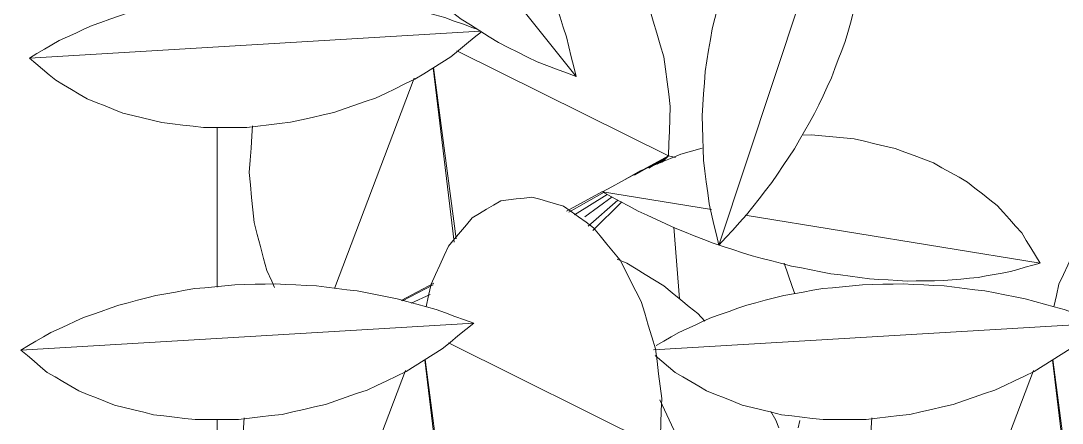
# Model space of a CAD drawing. Header units: metres. Extents: x 10.2 to 20.8, y -0.2 to 6.6.
# Drawn here: x 17.7611 to 17.8876, y 0.3049 to 0.3537 of the extents above; entities that cross this region are included whole.
import ezdxf

# ---------------------------------------------------------------- set-up
doc = ezdxf.new("R2010")
doc.units = ezdxf.units.M
for name, color, linetype, lineweight in [('Importações nas famílias', 250, 'Continuous', 5), ('Pilares estruturais', 7, 'Continuous', 5), ('Vegetação', 7, 'Continuous', 5)]:
    doc.layers.add(name, color=color, linetype=linetype, lineweight=lineweight)

# ---------------------------------------------------------------- blocks, each defined once
blk = doc.blocks.new('Planta_pergolado_12200 - plantas pergolado_skp_Component_12-V96-Corte 3')
at = {"layer": 'Importações nas famílias'}
blk.add_line((17.86232, 0.37591), (17.84592, 0.32646), dxfattribs=at)
at = {"layer": 'Importações nas famílias', "flags": 128}
for points in [[(17.8451, 0.35274), (17.84544, 0.35397), (17.84577, 0.35521), (17.84611, 0.35644), (17.84645, 0.35767)], [(17.86251, 0.35559), (17.8622, 0.35449), (17.86189, 0.35339), (17.86157, 0.35229), (17.86126, 0.35119)], [(17.84424, 0.34753), (17.84446, 0.34883), (17.84467, 0.35013), (17.84489, 0.35143), (17.8451, 0.35274)], [(17.86126, 0.35119), (17.86084, 0.35009), (17.86043, 0.34899), (17.86001, 0.34789), (17.85959, 0.34679)], [(17.84389, 0.34217), (17.84398, 0.34351), (17.84407, 0.34485), (17.84416, 0.34619), (17.84424, 0.34753)], [(17.85959, 0.34679), (17.85908, 0.3457), (17.85857, 0.34461), (17.85805, 0.34352), (17.85754, 0.34244)], [(17.84406, 0.33679), (17.84402, 0.33813), (17.84398, 0.33948), (17.84394, 0.34082), (17.84389, 0.34217)], [(17.85754, 0.34244), (17.85693, 0.34137), (17.85633, 0.34031), (17.85572, 0.33925), (17.85511, 0.33818)], [(17.85511, 0.33818), (17.85442, 0.33715), (17.85373, 0.33613), (17.85304, 0.3351), (17.85235, 0.33407)], [(17.84474, 0.33151), (17.84457, 0.33283), (17.8444, 0.33415), (17.84423, 0.33547), (17.84406, 0.33679)], [(17.85235, 0.33407), (17.85158, 0.33309), (17.85081, 0.33211), (17.85004, 0.33113), (17.84927, 0.33015)], [(17.84592, 0.32646), (17.84562, 0.32773), (17.84533, 0.32899), (17.84504, 0.33025), (17.84474, 0.33151)], [(17.84927, 0.33015), (17.84843, 0.32923), (17.8476, 0.32831), (17.84676, 0.32739), (17.84592, 0.32646)]]:
    blk.add_lwpolyline(points, dxfattribs=at)
blk = doc.blocks.new('Planta_pergolado_12200 - plantas pergolado_skp_Component_12-V97-Corte 3')
at = {"layer": 'Importações nas famílias'}
blk.add_line((17.79528, 0.38864), (17.82858, 0.34692), dxfattribs=at)
at = {"layer": 'Importações nas famílias', "flags": 128}
for points in [[(17.79482, 0.38509), (17.79494, 0.38597), (17.79505, 0.38686), (17.79517, 0.38775), (17.79528, 0.38864)], [(17.79528, 0.38864), (17.79623, 0.38829), (17.79718, 0.38795), (17.79813, 0.3876), (17.79908, 0.38725)], [(17.79908, 0.38725), (17.80001, 0.38678), (17.80094, 0.38631), (17.80188, 0.38585), (17.80281, 0.38538)], [(17.79508, 0.38123), (17.79502, 0.3822), (17.79495, 0.38316), (17.79489, 0.38412), (17.79482, 0.38509)], [(17.80281, 0.38538), (17.80372, 0.38479), (17.80462, 0.38421), (17.80553, 0.38362), (17.80644, 0.38304)], [(17.80644, 0.38304), (17.80731, 0.38235), (17.80818, 0.38165), (17.80906, 0.38096), (17.80993, 0.38027)], [(17.79606, 0.37717), (17.79582, 0.37819), (17.79557, 0.3792), (17.79533, 0.38022), (17.79508, 0.38123)], [(17.80993, 0.38027), (17.81075, 0.37947), (17.81158, 0.37868), (17.81241, 0.37789), (17.81324, 0.37709)], [(17.79774, 0.37301), (17.79732, 0.37405), (17.7969, 0.37509), (17.79648, 0.37613), (17.79606, 0.37717)], [(17.81324, 0.37709), (17.81401, 0.3762), (17.81478, 0.37532), (17.81555, 0.37443), (17.81632, 0.37354)], [(17.81632, 0.37354), (17.81703, 0.37257), (17.81774, 0.3716), (17.81845, 0.37063), (17.81916, 0.36967)], [(17.80006, 0.36883), (17.79948, 0.36987), (17.7989, 0.37092), (17.79832, 0.37196), (17.79774, 0.37301)], [(17.81916, 0.36967), (17.8198, 0.36862), (17.82044, 0.36758), (17.82108, 0.36654), (17.82172, 0.3655)], [(17.80299, 0.36473), (17.80226, 0.36575), (17.80153, 0.36678), (17.8008, 0.3678), (17.80006, 0.36883)], [(17.80646, 0.36082), (17.80559, 0.3618), (17.80472, 0.36277), (17.80386, 0.36375), (17.80299, 0.36473)], [(17.82172, 0.3655), (17.82228, 0.3644), (17.82284, 0.3633), (17.8234, 0.36219), (17.82396, 0.36109)], [(17.81037, 0.35718), (17.80939, 0.35809), (17.80841, 0.359), (17.80743, 0.35991), (17.80646, 0.36082)], [(17.82396, 0.36109), (17.82443, 0.35994), (17.82491, 0.35879), (17.82539, 0.35764), (17.82586, 0.35649)], [(17.81464, 0.3539), (17.81357, 0.35472), (17.8125, 0.35554), (17.81144, 0.35636), (17.81037, 0.35718)], [(17.82586, 0.35649), (17.82625, 0.35531), (17.82664, 0.35412), (17.82702, 0.35294), (17.82741, 0.35175)], [(17.81917, 0.35105), (17.81804, 0.35176), (17.81691, 0.35247), (17.81577, 0.35319), (17.81464, 0.3539)], [(17.82741, 0.35175), (17.8277, 0.35055), (17.82799, 0.34934), (17.82829, 0.34813), (17.82858, 0.34692)], [(17.82385, 0.34871), (17.82268, 0.34929), (17.82151, 0.34988), (17.82034, 0.35047), (17.81917, 0.35105)], [(17.82858, 0.34692), (17.8274, 0.34737), (17.82622, 0.34782), (17.82504, 0.34826), (17.82385, 0.34871)]]:
    blk.add_lwpolyline(points, dxfattribs=at)
blk = doc.blocks.new('Planta_pergolado_12200 - plantas pergolado_skp_Component_12-V101-Corte 3')
at = {"layer": 'Importações nas famílias'}
blk.add_line((17.76115, 0.31376), (17.81615, 0.31703), dxfattribs=at)
at = {"layer": 'Importações nas famílias', "flags": 128}
for points in [[(17.78228, 0.32121), (17.78349, 0.32132), (17.7847, 0.32144), (17.78591, 0.32156), (17.78713, 0.32168)], [(17.78713, 0.32168), (17.78836, 0.3217), (17.7896, 0.32173), (17.79083, 0.32176), (17.79207, 0.32179)], [(17.79207, 0.32179), (17.79331, 0.32172), (17.79455, 0.32166), (17.79579, 0.3216), (17.79704, 0.32154)], [(17.79704, 0.32154), (17.79827, 0.32138), (17.79951, 0.32123), (17.80075, 0.32108), (17.80199, 0.32093)], [(17.77305, 0.31921), (17.77418, 0.3195), (17.77531, 0.31979), (17.77644, 0.32009), (17.77756, 0.32038)], [(17.77756, 0.32038), (17.77874, 0.32059), (17.77992, 0.32079), (17.7811, 0.321), (17.78228, 0.32121)], [(17.80199, 0.32093), (17.8032, 0.32068), (17.80442, 0.32044), (17.80564, 0.3202), (17.80686, 0.31996)], [(17.76877, 0.3177), (17.76984, 0.31808), (17.77091, 0.31845), (17.77198, 0.31883), (17.77305, 0.31921)], [(17.80686, 0.31996), (17.80804, 0.31964), (17.80923, 0.31931), (17.81041, 0.31898), (17.8116, 0.31866)], [(17.76479, 0.31588), (17.76579, 0.31633), (17.76678, 0.31679), (17.76778, 0.31725), (17.76877, 0.3177)], [(17.8116, 0.31866), (17.81273, 0.31825), (17.81387, 0.31784), (17.81501, 0.31744), (17.81615, 0.31703)], [(17.81615, 0.31703), (17.81519, 0.31625), (17.81423, 0.31546), (17.81327, 0.31468), (17.81231, 0.3139)], [(17.76115, 0.31376), (17.76206, 0.31429), (17.76297, 0.31482), (17.76388, 0.31535), (17.76479, 0.31588)], [(17.76435, 0.31105), (17.76355, 0.31173), (17.76275, 0.31241), (17.76195, 0.31308), (17.76115, 0.31376)], [(17.81231, 0.3139), (17.81123, 0.31322), (17.81014, 0.31254), (17.80905, 0.31185), (17.80796, 0.31117)], [(17.80796, 0.31117), (17.80677, 0.3106), (17.80558, 0.31004), (17.80439, 0.30947), (17.8032, 0.3089)], [(17.76817, 0.30881), (17.76722, 0.30937), (17.76626, 0.30993), (17.76531, 0.31049), (17.76435, 0.31105)], [(17.77251, 0.30708), (17.77142, 0.30751), (17.77034, 0.30794), (17.76925, 0.30838), (17.76817, 0.30881)], [(17.8032, 0.3089), (17.80193, 0.30847), (17.80066, 0.30803), (17.7994, 0.30759), (17.79813, 0.30715)], [(17.77726, 0.30591), (17.77607, 0.3062), (17.77488, 0.3065), (17.7737, 0.30679), (17.77251, 0.30708)], [(17.79813, 0.30715), (17.79682, 0.30685), (17.79551, 0.30655), (17.79419, 0.30625), (17.79288, 0.30595)], [(17.78232, 0.30533), (17.78106, 0.30547), (17.77979, 0.30562), (17.77853, 0.30577), (17.77726, 0.30591)], [(17.78757, 0.30534), (17.78626, 0.30534), (17.78494, 0.30533), (17.78363, 0.30533), (17.78232, 0.30533)], [(17.79288, 0.30595), (17.79155, 0.3058), (17.79022, 0.30565), (17.7889, 0.30549), (17.78757, 0.30534)]]:
    blk.add_lwpolyline(points, dxfattribs=at)
blk = doc.blocks.new('Planta_pergolado_12200 - plantas pergolado_skp_Component_17-V102-Corte 3')
at = {"layer": 'Importações nas famílias'}
for p, q in [((17.81307, 0.31463), (17.83876, 0.30189)), ((17.8102, 0.31258), (17.81315, 0.28797)), ((17.81345, 0.28818), (17.81024, 0.31261)), ((17.79549, 0.27862), (17.80787, 0.31129))]:
    blk.add_line(p, q, dxfattribs=at)
at = {"layer": 'Importações nas famílias', "flags": 128}
for points in [[(17.81943, 0.33184), (17.81856, 0.33133), (17.8177, 0.33083), (17.81684, 0.33032), (17.81598, 0.32981)], [(17.8232, 0.33232), (17.82226, 0.3322), (17.82131, 0.33208), (17.82037, 0.33196), (17.81943, 0.33184)], [(17.82705, 0.33121), (17.82609, 0.33149), (17.82513, 0.33176), (17.82416, 0.33204), (17.8232, 0.33232)], [(17.83071, 0.32859), (17.82979, 0.32925), (17.82888, 0.3299), (17.82797, 0.33056), (17.82705, 0.33121)], [(17.81598, 0.32981), (17.81526, 0.32895), (17.81454, 0.32809), (17.81382, 0.32723), (17.8131, 0.32637)], [(17.83393, 0.32465), (17.83312, 0.32564), (17.83232, 0.32662), (17.83151, 0.32761), (17.83071, 0.32859)], [(17.8131, 0.32637), (17.81257, 0.32522), (17.81204, 0.32406), (17.81151, 0.32291), (17.81098, 0.32175)], [(17.83649, 0.31964), (17.83585, 0.3209), (17.83521, 0.32215), (17.83457, 0.3234), (17.83393, 0.32465)], [(17.81098, 0.32175), (17.81067, 0.32038), (17.81037, 0.31901)], [(17.83821, 0.31392), (17.83778, 0.31535), (17.83735, 0.31678), (17.83692, 0.31821), (17.83649, 0.31964)], [(17.83899, 0.30786), (17.8388, 0.30938), (17.8386, 0.31089), (17.83841, 0.3124), (17.83821, 0.31392)], [(17.83876, 0.30189), (17.83882, 0.30338), (17.83888, 0.30488), (17.83893, 0.30637), (17.83899, 0.30786)], [(17.78827, 0.30553), (17.78818, 0.30431), (17.78807, 0.30283), (17.78797, 0.30135), (17.78786, 0.29988)]]:
    blk.add_lwpolyline(points, dxfattribs=at)
blk = doc.blocks.new('Planta_pergolado_12200 - plantas pergolado_skp_Component_16-V103-Corte 3')
for name in ['Planta_pergolado_12200 - plantas pergolado_skp_Component_12-V97-Corte 3', 'Planta_pergolado_12200 - plantas pergolado_skp_Component_12-V96-Corte 3', 'Planta_pergolado_12200 - plantas pergolado_skp_Component_17-V102-Corte 3', 'Planta_pergolado_12200 - plantas pergolado_skp_Component_12-V101-Corte 3']:
    blk.add_blockref(name, (0, 0))
blk = doc.blocks.new('Planta_pergolado_12200 - plantas pergolado_skp_Component_12-V117-Corte 3')
at = {"layer": 'Importações nas famílias'}
blk.add_line((17.83799, 0.3138), (17.8924, 0.31703), dxfattribs=at)
at = {"layer": 'Importações nas famílias', "flags": 128}
for points in [[(17.85853, 0.32121), (17.85974, 0.32132), (17.86095, 0.32144), (17.86217, 0.32156), (17.86338, 0.32168)], [(17.86338, 0.32168), (17.86462, 0.3217), (17.86585, 0.32173), (17.86708, 0.32176), (17.86832, 0.32179)], [(17.86832, 0.32179), (17.86956, 0.32172), (17.8708, 0.32166), (17.87205, 0.3216), (17.87329, 0.32154)], [(17.87329, 0.32154), (17.87453, 0.32138), (17.87576, 0.32123), (17.877, 0.32108), (17.87824, 0.32093)], [(17.8493, 0.31921), (17.85043, 0.3195), (17.85156, 0.31979), (17.85269, 0.32009), (17.85382, 0.32038)], [(17.85382, 0.32038), (17.855, 0.32059), (17.85617, 0.32079), (17.85735, 0.321), (17.85853, 0.32121)], [(17.87824, 0.32093), (17.87946, 0.32068), (17.88067, 0.32044), (17.88189, 0.3202), (17.88311, 0.31996)], [(17.84503, 0.3177), (17.8461, 0.31808), (17.84716, 0.31845), (17.84823, 0.31883), (17.8493, 0.31921)], [(17.88311, 0.31996), (17.88429, 0.31964), (17.88548, 0.31931), (17.88666, 0.31898), (17.88785, 0.31866)], [(17.84105, 0.31588), (17.84204, 0.31633), (17.84304, 0.31679), (17.84403, 0.31725), (17.84503, 0.3177)], [(17.88785, 0.31866), (17.88899, 0.31825), (17.89013, 0.31784), (17.89126, 0.31744), (17.8924, 0.31703)], [(17.8924, 0.31703), (17.89144, 0.31625), (17.89049, 0.31546), (17.88953, 0.31468), (17.88857, 0.3139)], [(17.83831, 0.31429), (17.83922, 0.31482), (17.84013, 0.31535), (17.84105, 0.31588)], [(17.88857, 0.3139), (17.88748, 0.31322), (17.88639, 0.31254), (17.8853, 0.31185), (17.88422, 0.31117)], [(17.84061, 0.31105), (17.8398, 0.31173), (17.839, 0.31241), (17.8382, 0.31308)], [(17.88422, 0.31117), (17.88303, 0.3106), (17.88183, 0.31004), (17.88064, 0.30947), (17.87945, 0.3089)], [(17.84442, 0.30881), (17.84347, 0.30937), (17.84252, 0.30993), (17.84156, 0.31049), (17.84061, 0.31105)], [(17.84876, 0.30708), (17.84768, 0.30751), (17.84659, 0.30794), (17.84551, 0.30838), (17.84442, 0.30881)], [(17.87945, 0.3089), (17.87819, 0.30847), (17.87692, 0.30803), (17.87565, 0.30759), (17.87438, 0.30715)], [(17.85351, 0.30591), (17.85233, 0.3062), (17.85114, 0.3065), (17.84995, 0.30679), (17.84876, 0.30708)], [(17.87438, 0.30715), (17.87307, 0.30685), (17.87176, 0.30655), (17.87045, 0.30625), (17.86913, 0.30595)], [(17.85857, 0.30533), (17.85731, 0.30547), (17.85604, 0.30562), (17.85478, 0.30577), (17.85351, 0.30591)], [(17.86382, 0.30534), (17.86251, 0.30534), (17.8612, 0.30533), (17.85989, 0.30533), (17.85857, 0.30533)], [(17.86913, 0.30595), (17.86781, 0.3058), (17.86648, 0.30565), (17.86515, 0.30549), (17.86382, 0.30534)]]:
    blk.add_lwpolyline(points, dxfattribs=at)
blk = doc.blocks.new('Planta_pergolado_12200 - plantas pergolado_skp_Component_17-V118-Corte 3')
at = {"layer": 'Importações nas famílias'}
for p, q in [((17.88645, 0.31258), (17.8894, 0.28797)), ((17.88971, 0.28818), (17.88649, 0.31261)), ((17.87831, 0.29596), (17.88413, 0.31129))]:
    blk.add_line(p, q, dxfattribs=at)
at = {"layer": 'Importações nas famílias', "flags": 128}
for points in [[(17.88935, 0.32637), (17.88882, 0.32522), (17.88829, 0.32406), (17.88776, 0.32291), (17.88723, 0.32175)], [(17.88723, 0.32175), (17.88692, 0.32038), (17.88662, 0.31901)], [(17.86452, 0.30553), (17.86443, 0.30431), (17.86435, 0.3032)]]:
    blk.add_lwpolyline(points, dxfattribs=at)
blk = doc.blocks.new('Planta_pergolado_12200 - plantas pergolado_skp_Component_16-V119-Corte 3')
for name, p in [('Planta_pergolado_12200 - plantas pergolado_skp_Component_12-V97-Corte 3', (0.07625, 0)), ('Planta_pergolado_12200 - plantas pergolado_skp_Component_17-V118-Corte 3', (0, 0)), ('Planta_pergolado_12200 - plantas pergolado_skp_Component_12-V117-Corte 3', (0, 0))]:
    blk.add_blockref(name, p)
blk = doc.blocks.new('Planta_pergolado_12200 - plantas pergolado_skp_-3067411-Corte 3')
for name in ['Planta_pergolado_12200 - plantas pergolado_skp_Component_16-V103-Corte 3', 'Planta_pergolado_12200 - plantas pergolado_skp_Component_16-V119-Corte 3']:
    blk.add_blockref(name, (0, 0))
blk = doc.blocks.new('Planta_pergolado_12200 - plantas pergolado_skp_-3067423-Corte 3')
blk.add_blockref('Planta_pergolado_12200 - plantas pergolado_skp_-3067411-Corte 3', (0, 0))
blk = doc.blocks.new('Planta_pergolado_12200 - plantas pergolado_skp_-3067432-Corte 3')
blk.add_blockref('Planta_pergolado_12200 - plantas pergolado_skp_-3067423-Corte 3', (0, 0))
blk = doc.blocks.new('Planta_pergolado_12200 - plantas pergolado_skp_Component_12-V592-Corte 3')
at = {"layer": 'Importações nas famílias'}
for p, q in [((17.85604, 0.33984), (17.85714, 0.33987)), ((17.84501, 0.33079), (17.8318, 0.33293)), ((17.88495, 0.32431), (17.84913, 0.33012))]:
    blk.add_line(p, q, dxfattribs=at)
at = {"layer": 'Importações nas famílias', "flags": 128}
for points in [[(17.85714, 0.33987), (17.85844, 0.33974), (17.85975, 0.33962), (17.86105, 0.33949), (17.86236, 0.33936)], [(17.86236, 0.33936), (17.8636, 0.33908), (17.86485, 0.33879), (17.86609, 0.3385), (17.86734, 0.33822)], [(17.84129, 0.33752), (17.84259, 0.33787), (17.84389, 0.33823)], [(17.86734, 0.33822), (17.8685, 0.33778), (17.86965, 0.33734), (17.87081, 0.3369), (17.87197, 0.33646)], [(17.83636, 0.3355), (17.83759, 0.336), (17.83883, 0.33651), (17.84006, 0.33701), (17.84129, 0.33752)], [(17.87197, 0.33646), (17.87301, 0.33587), (17.87405, 0.33529), (17.87509, 0.33471), (17.87613, 0.33412)], [(17.8318, 0.33293), (17.83294, 0.33357), (17.83408, 0.33422), (17.83522, 0.33486), (17.83636, 0.3355)], [(17.87613, 0.33412), (17.87703, 0.33341), (17.87794, 0.3327), (17.87884, 0.33199), (17.87974, 0.33128)], [(17.83611, 0.33062), (17.83503, 0.3312), (17.83395, 0.33177), (17.83288, 0.33235), (17.8318, 0.33293)], [(17.8406, 0.32854), (17.83948, 0.32906), (17.83835, 0.32958), (17.83723, 0.3301), (17.83611, 0.33062)], [(17.87974, 0.33128), (17.88048, 0.33045), (17.88122, 0.32963), (17.88196, 0.3288), (17.8827, 0.32798)], [(17.84524, 0.32672), (17.84408, 0.32717), (17.84292, 0.32763), (17.84176, 0.32808), (17.8406, 0.32854)], [(17.8827, 0.32798), (17.88326, 0.32706), (17.88382, 0.32614), (17.88439, 0.32522), (17.88495, 0.32431)], [(17.84998, 0.32518), (17.84879, 0.32556), (17.84761, 0.32595), (17.84643, 0.32633), (17.84524, 0.32672)], [(17.85475, 0.32394), (17.85356, 0.32425), (17.85236, 0.32456), (17.85117, 0.32487), (17.84998, 0.32518)], [(17.85951, 0.32301), (17.85832, 0.32324), (17.85713, 0.32347), (17.85594, 0.32371), (17.85475, 0.32394)], [(17.88495, 0.32431), (17.88404, 0.32405), (17.88314, 0.32379), (17.88223, 0.32353), (17.88133, 0.32328)], [(17.86421, 0.3224), (17.86304, 0.32255), (17.86186, 0.32271), (17.86069, 0.32286), (17.85951, 0.32301)], [(17.8774, 0.32256), (17.87635, 0.32247), (17.8753, 0.32237), (17.87425, 0.32227), (17.8732, 0.32218)], [(17.88133, 0.32328), (17.88034, 0.3231), (17.87936, 0.32292), (17.87838, 0.32274), (17.8774, 0.32256)], [(17.86879, 0.32212), (17.86765, 0.32219), (17.8665, 0.32226), (17.86536, 0.32233), (17.86421, 0.3224)], [(17.8732, 0.32218), (17.8721, 0.32216), (17.871, 0.32215), (17.86989, 0.32214), (17.86879, 0.32212)]]:
    blk.add_lwpolyline(points, dxfattribs=at)
blk = doc.blocks.new('Planta_pergolado_12200 - plantas pergolado_skp_Component_12-V594-Corte 3')
at = {"layer": 'Importações nas famílias'}
for p, q in [((17.83357, 0.3248), (17.83474, 0.32428)), ((17.84337, 0.31817), (17.84422, 0.31727)), ((17.84129, 0.30227), (17.83875, 0.30771)), ((17.85224, 0.3063), (17.85283, 0.30523)), ((17.85283, 0.30523), (17.85319, 0.30431)), ((17.85517, 0.28062), (17.85489, 0.27991))]:
    blk.add_line(p, q, dxfattribs=at)
at = {"layer": 'Importações nas famílias', "flags": 128}
for points in [[(17.83474, 0.32428), (17.83586, 0.32359), (17.83698, 0.32291), (17.83811, 0.32222), (17.83923, 0.32153)], [(17.83923, 0.32153), (17.84026, 0.32069), (17.8413, 0.31985), (17.84233, 0.31901), (17.84337, 0.31817)], [(17.85631, 0.28777), (17.85624, 0.28654), (17.85617, 0.28531)], [(17.85617, 0.28531), (17.85592, 0.28414), (17.85567, 0.28297), (17.85542, 0.28179), (17.85517, 0.28062)]]:
    blk.add_lwpolyline(points, dxfattribs=at)
blk = doc.blocks.new('Planta_pergolado_12200 - plantas pergolado_skp_Component_12-V595-Corte 3')
at = {"layer": 'Importações nas famílias'}
blk.add_line((17.76218, 0.34918), (17.81691, 0.35243), dxfattribs=at)
at = {"layer": 'Importações nas famílias', "flags": 128}
for points in [[(17.78331, 0.35663), (17.78452, 0.35675), (17.78573, 0.35686), (17.78694, 0.35698), (17.78816, 0.3571)], [(17.78816, 0.3571), (17.78939, 0.35713), (17.79063, 0.35716), (17.79186, 0.35718), (17.7931, 0.35721)], [(17.7931, 0.35721), (17.79434, 0.35715), (17.79558, 0.35708), (17.79682, 0.35702), (17.79807, 0.35696)], [(17.79807, 0.35696), (17.7993, 0.35681), (17.80054, 0.35665), (17.80178, 0.3565), (17.80302, 0.35635)], [(17.77408, 0.35463), (17.77521, 0.35492), (17.77634, 0.35522), (17.77747, 0.35551), (17.7786, 0.3558)], [(17.7786, 0.3558), (17.77977, 0.35601), (17.78095, 0.35622), (17.78213, 0.35642), (17.78331, 0.35663)], [(17.80302, 0.35635), (17.80423, 0.35611), (17.80545, 0.35587), (17.80667, 0.35563), (17.80789, 0.35539)], [(17.7698, 0.35312), (17.77087, 0.3535), (17.77194, 0.35388), (17.77301, 0.35425), (17.77408, 0.35463)], [(17.80789, 0.35539), (17.80907, 0.35506), (17.81026, 0.35473), (17.81144, 0.35441), (17.81263, 0.35408)], [(17.76582, 0.3513), (17.76682, 0.35176), (17.76781, 0.35221), (17.76881, 0.35267), (17.7698, 0.35312)], [(17.81263, 0.35408), (17.81376, 0.35367), (17.8149, 0.35327), (17.81604, 0.35286), (17.81668, 0.35263)], [(17.81708, 0.35237), (17.81622, 0.35167), (17.81526, 0.35089), (17.8143, 0.35011), (17.81335, 0.34932)], [(17.76218, 0.34918), (17.76309, 0.34971), (17.764, 0.35024), (17.76491, 0.35077), (17.76582, 0.3513)], [(17.76538, 0.34648), (17.76458, 0.34715), (17.76378, 0.34783), (17.76298, 0.34851), (17.76218, 0.34918)], [(17.81335, 0.34932), (17.81226, 0.34864), (17.81117, 0.34796), (17.81008, 0.34728), (17.80899, 0.3466)], [(17.80899, 0.3466), (17.8078, 0.34603), (17.80661, 0.34546), (17.80542, 0.34489), (17.80423, 0.34433)], [(17.7692, 0.34423), (17.76825, 0.34479), (17.76729, 0.34535), (17.76634, 0.34591), (17.76538, 0.34648)], [(17.77354, 0.3425), (17.77245, 0.34294), (17.77137, 0.34337), (17.77028, 0.3438), (17.7692, 0.34423)], [(17.80423, 0.34433), (17.80296, 0.34389), (17.8017, 0.34345), (17.80043, 0.34301), (17.79916, 0.34258)], [(17.77829, 0.34134), (17.7771, 0.34163), (17.77591, 0.34192), (17.77473, 0.34221), (17.77354, 0.3425)], [(17.79916, 0.34258), (17.79785, 0.34228), (17.79654, 0.34198), (17.79522, 0.34168), (17.79391, 0.34138)], [(17.78335, 0.34075), (17.78209, 0.3409), (17.78082, 0.34104), (17.77956, 0.34119), (17.77829, 0.34134)], [(17.7886, 0.34077), (17.78729, 0.34076), (17.78597, 0.34076), (17.78466, 0.34075), (17.78335, 0.34075)], [(17.79391, 0.34138), (17.79258, 0.34123), (17.79125, 0.34107), (17.78993, 0.34092), (17.7886, 0.34077)]]:
    blk.add_lwpolyline(points, dxfattribs=at)
blk = doc.blocks.new('Planta_pergolado_12200 - plantas pergolado_skp_Component_17-V596-Corte 3')
at = {"layer": 'Importações nas famílias'}
for p, q in [((17.8141, 0.35005), (17.83979, 0.33731)), ((17.81123, 0.348), (17.81377, 0.32685)), ((17.81401, 0.32723), (17.81127, 0.34803)), ((17.79925, 0.32124), (17.8089, 0.34672)), ((17.83979, 0.33731), (17.83408, 0.33422)), ((17.83979, 0.33731), (17.83566, 0.33498)), ((17.83743, 0.33583), (17.83979, 0.33731)), ((17.83842, 0.33631), (17.83979, 0.33731)), ((17.83883, 0.33647), (17.83979, 0.33731)), ((17.83903, 0.33656), (17.83979, 0.33731)), ((17.84067, 0.33713), (17.83979, 0.33731)), ((17.8318, 0.33299), (17.82743, 0.33062)), ((17.83199, 0.3329), (17.82771, 0.33048)), ((17.82837, 0.33016), (17.83234, 0.33264)), ((17.82964, 0.3299), (17.83298, 0.33234)), ((17.83006, 0.32877), (17.83366, 0.33193)), ((17.83061, 0.32826), (17.83414, 0.33174)), ((17.84116, 0.31995), (17.84047, 0.32867)), ((17.81131, 0.32188), (17.80732, 0.31976)), ((17.81124, 0.32166), (17.80749, 0.31972)), ((17.81086, 0.32049), (17.80857, 0.31946)), ((17.85557, 0.3043), (17.85574, 0.30522))]:
    blk.add_line(p, q, dxfattribs=at)
at = {"layer": 'Importações nas famílias', "flags": 128}
for points in [[(17.83924, 0.34934), (17.83881, 0.35077), (17.83838, 0.3522), (17.83795, 0.35364), (17.83752, 0.35507)], [(17.84002, 0.34329), (17.83983, 0.3448), (17.83963, 0.34631), (17.83944, 0.34783), (17.83924, 0.34934)], [(17.83979, 0.33731), (17.83985, 0.33881), (17.83991, 0.3403), (17.83996, 0.34179), (17.84002, 0.34329)], [(17.7893, 0.34096), (17.78921, 0.33973), (17.7891, 0.33825), (17.789, 0.33678), (17.78889, 0.3353)], [(17.78889, 0.3353), (17.78903, 0.33378), (17.78918, 0.33227), (17.78932, 0.33075), (17.78947, 0.32923)], [(17.78947, 0.32923), (17.78985, 0.32777), (17.79024, 0.32632), (17.79062, 0.32486), (17.79101, 0.32341)], [(17.85513, 0.32057), (17.85483, 0.32147), (17.85435, 0.32287), (17.85387, 0.32428)], [(17.79101, 0.32341), (17.79161, 0.32211), (17.79196, 0.32135)]]:
    blk.add_lwpolyline(points, dxfattribs=at)
blk = doc.blocks.new('Planta_pergolado_12200 - plantas pergolado_skp_Component_16-V597-Corte 3')
for name in ['Planta_pergolado_12200 - plantas pergolado_skp_Component_17-V596-Corte 3', 'Planta_pergolado_12200 - plantas pergolado_skp_Component_12-V595-Corte 3', 'Planta_pergolado_12200 - plantas pergolado_skp_Component_12-V592-Corte 3', 'Planta_pergolado_12200 - plantas pergolado_skp_Component_12-V594-Corte 3']:
    blk.add_blockref(name, (0, 0))
blk = doc.blocks.new('Planta_pergolado_12200 - plantas pergolado_skp_-V617-Corte 3')
blk.add_blockref('Planta_pergolado_12200 - plantas pergolado_skp_Component_16-V597-Corte 3', (0, 0))
blk = doc.blocks.new('Planta_pergolado_12200 - plantas pergolado_skp_-3067434-Corte 3')
blk.add_blockref('Planta_pergolado_12200 - plantas pergolado_skp_-V617-Corte 3', (0, 0))
blk = doc.blocks.new('Planta_pergolado_12200 - plantas pergolado_skp_-3067443-Corte 3')
blk.add_blockref('Planta_pergolado_12200 - plantas pergolado_skp_-3067434-Corte 3', (0, 0))
blk = doc.blocks.new('Planta_pergolado_12200 - Planta_pergolado_12200-3075656-Corte 3')
for name in ['Planta_pergolado_12200 - plantas pergolado_skp_-3067443-Corte 3', 'Planta_pergolado_12200 - plantas pergolado_skp_-3067432-Corte 3']:
    blk.add_blockref(name, (0, 0))

msp = doc.modelspace()

# ---------------------------------------------------------------- linework, layer by layer
at = {"layer": 'Pilares estruturais', "color": 250}
for p, q in [((17.785, 0.3214), (17.785, 0.34081)), ((17.785, 0.00397), (17.785, 0.30534))]:
    msp.add_line(p, q, dxfattribs=at)

# ---------------------------------------------------------------- block references
at = {"layer": 'Vegetação', "color": 250}
msp.add_blockref('Planta_pergolado_12200 - Planta_pergolado_12200-3075656-Corte 3', (0, 0), dxfattribs=at)

doc.saveas('drawing.dxf')
